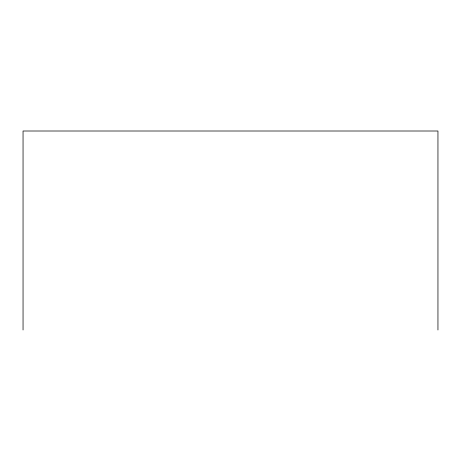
<?xml version="1.0" encoding="UTF-8"?>
<svg xmlns="http://www.w3.org/2000/svg" width="461" height="461" viewBox="0 0 461 461"><rect width="100%" height="100%" fill="white"/><g stroke="black" fill="none" stroke-linecap="round" stroke-linejoin="round"><path stroke-width="0.69" d="M437.95 329.995L437.95 131.005L23.05 131.005L23.05 329.995"/></g></svg>
